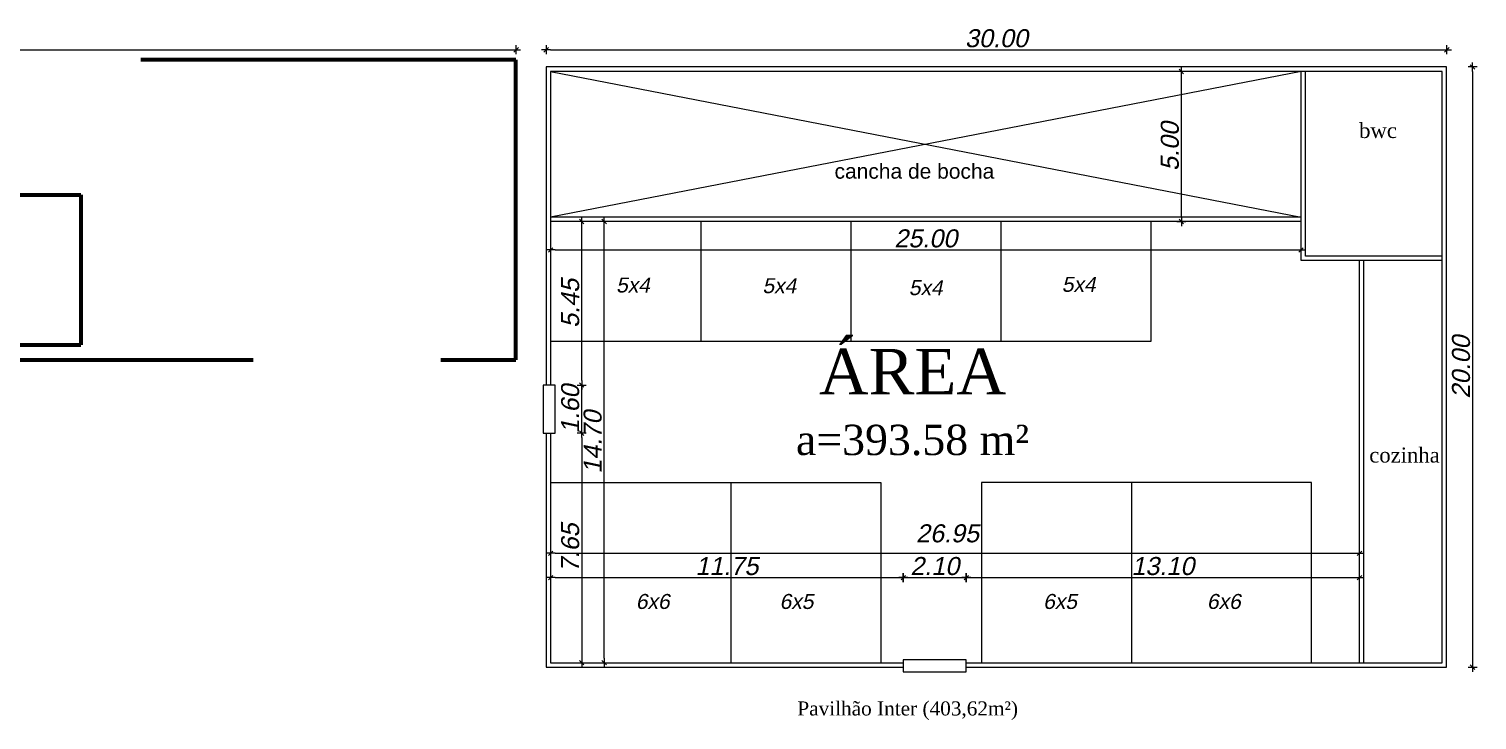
# Model space of a CAD drawing. Header units: metres. Extents: x 2113 to 5678, y -2764 to 956.
# Drawn here: x 4024.09 to 4072.33, y -1639.8 to -1616.77 of the extents above; entities that cross this region are included whole.
import ezdxf

# ---------------------------------------------------------------- set-up
doc = ezdxf.new("R2010")
doc.units = ezdxf.units.M
doc.header["$MEASUREMENT"] = 0
doc.linetypes.add('DASHED2', pattern=[0.375, 0.25, -0.125])
for name, color, linetype in [('COTASOK', 1, 'Continuous'), ('PAREDE', 7, 'Continuous'), ('TextoÁreas', 7, 'Continuous')]:
    doc.layers.add(name, color=color, linetype=linetype)
doc.styles.add('JEF', font='times.ttf', dxfattribs={"height": 0.3})
doc.styles.add('ROMANS', font='romans.shx')
doc.styles.add('TimesNewRoman', font='times.ttf')
doc.styles.add('util2000', font='arial.ttf', dxfattribs={"oblique": 12.000028})
doc.dimstyles.new('int_1-50_m_MS_50', dxfattribs={"dimscale": 0.05, "dimtxt": 3, "dimasz": 1.5, "dimexe": 1, "dimexo": 0, "dimgap": 0.75, "dimtad": 1, "dimzin": 1, "dimdsep": 46, "dimtxsty": 'util2000', "dimblk": '_U2_SETA01', "dimcen": 1.5, "dimse1": 1, "dimse2": 1, "dimclrd": 1, "dimclre": 1, "dimclrt": 1, "dimazin": 3, "dimtfac": 1, "dimtix": 1, "dimtmove": 1, "dimatfit": 3, "dimldrblk": '_U2_SETA02', "dimfxl": 1, "dimtzin": 12, "dimarcsym": 0})

# ---------------------------------------------------------------- blocks, each defined once
blk = doc.blocks.new('_U2_SETA01')
at = {"color": 0}
for p, q in [((-1, 0), (1, 0)), ((0, -1), (0, 1))]:
    blk.add_line(p, q, dxfattribs=at)
blk.add_line((-0.5, -0.5), (0.5, 0.5))
blk = doc.blocks.new('*D341')
at = {"layer": 'Defpoints', "color": 0, "ltscale": 0.3, "transparency": 16777216}
for p in [(4071.323, -1617.469), (4041.314, -1618.04), (4071.323, -1618.04)]:
    blk.add_point(p, dxfattribs=at)
at = {"layer": 'PAREDE', "color": 1, "lineweight": -2, "ltscale": 0.3, "transparency": 16777216}
blk.add_line((4041.464, -1617.469), (4071.173, -1617.469), dxfattribs=at)
at = {"layer": 'PAREDE', "color": 1, "lineweight": -2, "ltscale": 0.3, "transparency": 16777216, "xscale": 0.15, "yscale": 0.15, "zscale": 0.15, "rotation": 180}
blk.add_blockref('_U2_SETA01', (4041.314, -1617.469), dxfattribs=at)
at = {"layer": 'PAREDE', "color": 1, "lineweight": -2, "ltscale": 0.3, "transparency": 16777216, "xscale": 0.15, "yscale": 0.15, "zscale": 0.15}
blk.add_blockref('_U2_SETA01', (4071.323, -1617.469), dxfattribs=at)
at = {"layer": 'PAREDE', "color": 1, "ltscale": 0.3, "transparency": 16777216, "insert": (4056.318, -1617.087), "char_height": 0.3, "attachment_point": 5, "style": 'util2000'}
blk.add_mtext('{\\H2x;30.00}', dxfattribs=at)
blk = doc.blocks.new('_U2_SETA02')
blk.add_solid([(-1, -0.17), (0, 0), (-1, 0.17)])
blk = doc.blocks.new('*D515')
at = {"layer": 'Defpoints', "color": 0, "ltscale": 0.3, "transparency": 16777216}
for p in [(4041.619, -1630.24), (4041.464, -1637.89), (4042.5, -1637.89)]:
    blk.add_point(p, dxfattribs=at)
at = {"layer": 'PAREDE', "color": 1, "lineweight": -2, "ltscale": 0.3, "transparency": 16777216}
blk.add_line((4042.5, -1630.39), (4042.5, -1637.74), dxfattribs=at)
at = {"layer": 'PAREDE', "color": 1, "lineweight": -2, "ltscale": 0.3, "transparency": 16777216, "xscale": 0.15, "yscale": 0.15, "zscale": 0.15}
for p, rotation in [((4042.5, -1630.24), 90), ((4042.5, -1637.89), 270)]:
    blk.add_blockref('_U2_SETA01', p, dxfattribs=dict(at, rotation=rotation))
at = {"layer": 'PAREDE', "color": 1, "ltscale": 0.3, "transparency": 16777216, "insert": (4042.119, -1634.065), "char_height": 0.3, "attachment_point": 5, "rotation": 90, "style": 'util2000'}
blk.add_mtext('{\\H2x;7.65}', dxfattribs=at)
blk = doc.blocks.new('*D516')
at = {"layer": 'Defpoints', "color": 0, "ltscale": 0.3, "transparency": 16777216}
for p in [(4041.619, -1628.64), (4042.5, -1628.64), (4041.619, -1630.24)]:
    blk.add_point(p, dxfattribs=at)
at = {"layer": 'PAREDE', "color": 1, "lineweight": -2, "ltscale": 0.3, "transparency": 16777216}
for p, q in [((4042.5, -1628.49), (4042.5, -1628.34)), ((4042.5, -1630.24), (4042.5, -1628.64)), ((4042.5, -1630.39), (4042.5, -1630.54))]:
    blk.add_line(p, q, dxfattribs=at)
at = {"layer": 'PAREDE', "color": 1, "lineweight": -2, "ltscale": 0.3, "transparency": 16777216, "xscale": 0.15, "yscale": 0.15, "zscale": 0.15}
for p, rotation in [((4042.5, -1628.64), 270), ((4042.5, -1630.24), 90)]:
    blk.add_blockref('_U2_SETA01', p, dxfattribs=dict(at, rotation=rotation))
at = {"layer": 'PAREDE', "color": 1, "ltscale": 0.3, "transparency": 16777216, "insert": (4042.119, -1629.44), "char_height": 0.3, "attachment_point": 5, "rotation": 90, "style": 'util2000'}
blk.add_mtext('{\\H2x;1.60}', dxfattribs=at)
blk = doc.blocks.new('*D517')
at = {"layer": 'Defpoints', "color": 0, "ltscale": 0.3, "transparency": 16777216}
for p in [(4041.619, -1623.19), (4042.5, -1623.19), (4041.619, -1628.64)]:
    blk.add_point(p, dxfattribs=at)
at = {"layer": 'PAREDE', "color": 1, "lineweight": -2, "ltscale": 0.3, "transparency": 16777216}
blk.add_line((4042.5, -1628.49), (4042.5, -1623.34), dxfattribs=at)
at = {"layer": 'PAREDE', "color": 1, "lineweight": -2, "ltscale": 0.3, "transparency": 16777216, "xscale": 0.15, "yscale": 0.15, "zscale": 0.15}
for p, rotation in [((4042.5, -1623.19), 90), ((4042.5, -1628.64), 270)]:
    blk.add_blockref('_U2_SETA01', p, dxfattribs=dict(at, rotation=rotation))
at = {"layer": 'PAREDE', "color": 1, "ltscale": 0.3, "transparency": 16777216, "insert": (4042.12, -1625.915), "char_height": 0.3, "attachment_point": 5, "rotation": 90, "style": 'util2000'}
blk.add_mtext('{\\H2x;5.45}', dxfattribs=at)
blk = doc.blocks.new('*D342')
at = {"layer": 'Defpoints', "color": 0, "ltscale": 0.3, "transparency": 16777216}
for p in [(4071.323, -1618.04), (4071.35, -1638.04), (4072.178, -1638.04)]:
    blk.add_point(p, dxfattribs=at)
at = {"layer": 'PAREDE', "color": 1, "lineweight": -2, "ltscale": 0.3, "transparency": 16777216}
blk.add_line((4072.178, -1618.19), (4072.178, -1637.89), dxfattribs=at)
at = {"layer": 'PAREDE', "color": 1, "lineweight": -2, "ltscale": 0.3, "transparency": 16777216, "xscale": 0.15, "yscale": 0.15, "zscale": 0.15}
for p, rotation in [((4072.178, -1618.04), 90), ((4072.178, -1638.04), 270)]:
    blk.add_blockref('_U2_SETA01', p, dxfattribs=dict(at, rotation=rotation))
at = {"layer": 'PAREDE', "color": 1, "ltscale": 0.3, "transparency": 16777216, "insert": (4071.797, -1628.04), "char_height": 0.3, "attachment_point": 5, "rotation": 90, "style": 'util2000'}
blk.add_mtext('{\\H2x;20.00}', dxfattribs=at)
blk = doc.blocks.new('*D518')
at = {"layer": 'Defpoints', "color": 0, "ltscale": 0.3, "transparency": 16777216}
for p in [(4062.477, -1618.19), (4062.938, -1618.19), (4062.938, -1623.19)]:
    blk.add_point(p, dxfattribs=at)
at = {"layer": 'PAREDE', "color": 1, "lineweight": -2, "ltscale": 0.3, "transparency": 16777216}
blk.add_line((4062.477, -1623.04), (4062.477, -1618.34), dxfattribs=at)
at = {"layer": 'PAREDE', "color": 1, "lineweight": -2, "ltscale": 0.3, "transparency": 16777216, "xscale": 0.15, "yscale": 0.15, "zscale": 0.15}
for p, rotation in [((4062.477, -1618.19), 90), ((4062.477, -1623.19), 270)]:
    blk.add_blockref('_U2_SETA01', p, dxfattribs=dict(at, rotation=rotation))
at = {"layer": 'PAREDE', "color": 1, "ltscale": 0.3, "transparency": 16777216, "insert": (4062.096, -1620.69), "char_height": 0.3, "attachment_point": 5, "rotation": 90, "style": 'util2000'}
blk.add_mtext('{\\H2x;5.00}', dxfattribs=at)
blk = doc.blocks.new('*D343')
at = {"layer": 'Defpoints', "color": 0, "ltscale": 0.3, "transparency": 16777216}
for p in [(4053.214, -1635.025), (4055.314, -1635.025), (4055.314, -1635.056)]:
    blk.add_point(p, dxfattribs=at)
at = {"layer": 'PAREDE', "color": 1, "lineweight": -2, "ltscale": 0.3, "transparency": 16777216}
blk.add_line((4053.364, -1635.056), (4055.164, -1635.056), dxfattribs=at)
at = {"layer": 'PAREDE', "color": 1, "lineweight": -2, "ltscale": 0.3, "transparency": 16777216, "xscale": 0.15, "yscale": 0.15, "zscale": 0.15, "rotation": 180}
blk.add_blockref('_U2_SETA01', (4053.214, -1635.056), dxfattribs=at)
at = {"layer": 'PAREDE', "color": 1, "lineweight": -2, "ltscale": 0.3, "transparency": 16777216, "xscale": 0.15, "yscale": 0.15, "zscale": 0.15}
blk.add_blockref('_U2_SETA01', (4055.314, -1635.056), dxfattribs=at)
at = {"layer": 'PAREDE', "color": 1, "ltscale": 0.3, "transparency": 16777216, "insert": (4054.264, -1634.674), "char_height": 0.3, "attachment_point": 5, "style": 'util2000'}
blk.add_mtext('{\\H2x;2.10}', dxfattribs=at)
blk = doc.blocks.new('*D344')
at = {"layer": 'Defpoints', "color": 0, "ltscale": 0.3, "transparency": 16777216}
for p in [(4043.248, -1623.19), (4044.042, -1623.19), (4044.042, -1637.89)]:
    blk.add_point(p, dxfattribs=at)
at = {"layer": 'PAREDE', "color": 1, "lineweight": -2, "ltscale": 0.3, "transparency": 16777216}
blk.add_line((4043.248, -1637.74), (4043.248, -1623.34), dxfattribs=at)
at = {"layer": 'PAREDE', "color": 1, "lineweight": -2, "ltscale": 0.3, "transparency": 16777216, "xscale": 0.15, "yscale": 0.15, "zscale": 0.15}
for p, rotation in [((4043.248, -1623.19), 90), ((4043.248, -1637.89), 270)]:
    blk.add_blockref('_U2_SETA01', p, dxfattribs=dict(at, rotation=rotation))
at = {"layer": 'PAREDE', "color": 1, "ltscale": 0.3, "transparency": 16777216, "insert": (4042.867, -1630.54), "char_height": 0.3, "attachment_point": 5, "rotation": 90, "style": 'util2000'}
blk.add_mtext('{\\H2x;14.70}', dxfattribs=at)
blk = doc.blocks.new('*D345')
at = {"layer": 'Defpoints', "color": 0, "ltscale": 0.3, "transparency": 16777216}
for p in [(4041.464, -1634.582), (4053.214, -1635.056), (4053.214, -1637.797)]:
    blk.add_point(p, dxfattribs=at)
at = {"layer": 'PAREDE', "color": 1, "lineweight": -2, "ltscale": 0.3, "transparency": 16777216}
blk.add_line((4041.614, -1635.056), (4053.064, -1635.056), dxfattribs=at)
at = {"layer": 'PAREDE', "color": 1, "lineweight": -2, "ltscale": 0.3, "transparency": 16777216, "xscale": 0.15, "yscale": 0.15, "zscale": 0.15, "rotation": 180}
blk.add_blockref('_U2_SETA01', (4041.464, -1635.056), dxfattribs=at)
at = {"layer": 'PAREDE', "color": 1, "lineweight": -2, "ltscale": 0.3, "transparency": 16777216, "xscale": 0.15, "yscale": 0.15, "zscale": 0.15}
blk.add_blockref('_U2_SETA01', (4053.214, -1635.056), dxfattribs=at)
at = {"layer": 'PAREDE', "color": 1, "ltscale": 0.3, "transparency": 16777216, "insert": (4047.339, -1634.674), "char_height": 0.3, "attachment_point": 5, "style": 'util2000'}
blk.add_mtext('{\\H2x;11.75}', dxfattribs=at)
blk = doc.blocks.new('*D346')
at = {"layer": 'Defpoints', "color": 0, "ltscale": 0.3, "transparency": 16777216}
for p in [(4068.41, -1635.056), (4068.41, -1637.239), (4055.314, -1637.797)]:
    blk.add_point(p, dxfattribs=at)
at = {"layer": 'PAREDE', "color": 1, "lineweight": -2, "ltscale": 0.3, "transparency": 16777216}
blk.add_line((4055.464, -1635.056), (4068.26, -1635.056), dxfattribs=at)
at = {"layer": 'PAREDE', "color": 1, "lineweight": -2, "ltscale": 0.3, "transparency": 16777216, "xscale": 0.15, "yscale": 0.15, "zscale": 0.15, "rotation": 180}
blk.add_blockref('_U2_SETA01', (4055.314, -1635.056), dxfattribs=at)
at = {"layer": 'PAREDE', "color": 1, "lineweight": -2, "ltscale": 0.3, "transparency": 16777216, "xscale": 0.15, "yscale": 0.15, "zscale": 0.15}
blk.add_blockref('_U2_SETA01', (4068.41, -1635.056), dxfattribs=at)
at = {"layer": 'PAREDE', "color": 1, "ltscale": 0.3, "transparency": 16777216, "insert": (4061.862, -1634.674), "char_height": 0.3, "attachment_point": 5, "style": 'util2000'}
blk.add_mtext('{\\H2x;13.10}', dxfattribs=at)
blk = doc.blocks.new('*D347')
at = {"layer": 'Defpoints', "color": 0, "ltscale": 0.3, "transparency": 16777216}
for p in [(4068.41, -1634.245), (4041.464, -1634.514), (4068.41, -1634.514)]:
    blk.add_point(p, dxfattribs=at)
at = {"layer": 'PAREDE', "color": 1, "lineweight": -2, "ltscale": 0.3, "transparency": 16777216}
blk.add_line((4041.614, -1634.245), (4068.26, -1634.245), dxfattribs=at)
at = {"layer": 'PAREDE', "color": 1, "lineweight": -2, "ltscale": 0.3, "transparency": 16777216, "xscale": 0.15, "yscale": 0.15, "zscale": 0.15, "rotation": 180}
blk.add_blockref('_U2_SETA01', (4041.464, -1634.245), dxfattribs=at)
at = {"layer": 'PAREDE', "color": 1, "lineweight": -2, "ltscale": 0.3, "transparency": 16777216, "xscale": 0.15, "yscale": 0.15, "zscale": 0.15}
blk.add_blockref('_U2_SETA01', (4068.41, -1634.245), dxfattribs=at)
at = {"layer": 'PAREDE', "color": 1, "ltscale": 0.3, "transparency": 16777216, "insert": (4054.687, -1633.584), "char_height": 0.3, "attachment_point": 5, "style": 'util2000'}
blk.add_mtext('{\\H2x;26.95}', dxfattribs=at)
blk = doc.blocks.new('*D348')
at = {"layer": 'Defpoints', "color": 0, "ltscale": 0.3, "transparency": 16777216}
for p in [(4041.464, -1623.19), (4066.464, -1623.19), (4066.464, -1624.138)]:
    blk.add_point(p, dxfattribs=at)
at = {"layer": 'PAREDE', "color": 1, "lineweight": -2, "ltscale": 0.3, "transparency": 16777216}
blk.add_line((4041.614, -1624.138), (4066.314, -1624.138), dxfattribs=at)
at = {"layer": 'PAREDE', "color": 1, "lineweight": -2, "ltscale": 0.3, "transparency": 16777216, "xscale": 0.15, "yscale": 0.15, "zscale": 0.15, "rotation": 180}
blk.add_blockref('_U2_SETA01', (4041.464, -1624.138), dxfattribs=at)
at = {"layer": 'PAREDE', "color": 1, "lineweight": -2, "ltscale": 0.3, "transparency": 16777216, "xscale": 0.15, "yscale": 0.15, "zscale": 0.15}
blk.add_blockref('_U2_SETA01', (4066.464, -1624.138), dxfattribs=at)
at = {"layer": 'PAREDE', "color": 1, "ltscale": 0.3, "transparency": 16777216, "insert": (4053.964, -1623.756), "char_height": 0.3, "attachment_point": 5, "style": 'util2000'}
blk.add_mtext('{\\H2x;25.00}', dxfattribs=at)
blk = doc.blocks.new('*D349')
at = {"layer": 'Defpoints', "color": 0, "ltscale": 0.3, "transparency": 16777216}
for p in [(4040.314, -1617.469), (4040.314, -1617.469), (4000.31, -1617.8)]:
    blk.add_point(p, dxfattribs=at)
at = {"layer": 'PAREDE', "color": 1, "lineweight": -2, "ltscale": 0.3, "transparency": 16777216}
blk.add_line((4000.46, -1617.469), (4040.164, -1617.469), dxfattribs=at)
at = {"layer": 'PAREDE', "color": 1, "lineweight": -2, "ltscale": 0.3, "transparency": 16777216, "xscale": 0.15, "yscale": 0.15, "zscale": 0.15, "rotation": 180}
blk.add_blockref('_U2_SETA01', (4000.31, -1617.469), dxfattribs=at)
at = {"layer": 'PAREDE', "color": 1, "lineweight": -2, "ltscale": 0.3, "transparency": 16777216, "xscale": 0.15, "yscale": 0.15, "zscale": 0.15}
blk.add_blockref('_U2_SETA01', (4040.314, -1617.469), dxfattribs=at)
at = {"layer": 'PAREDE', "color": 1, "ltscale": 0.3, "transparency": 16777216, "insert": (4020.312, -1617.241), "char_height": 0.3, "attachment_point": 5, "style": 'util2000'}
blk.add_mtext('40.00', dxfattribs=at)

msp = doc.modelspace()

# ---------------------------------------------------------------- linework, layer by layer
at = {"layer": 'PAREDE'}
for p, q in [((4041.314, -1618.04), (4041.314, -1628.64)), ((4071.314, -1618.04), (4041.314, -1618.04)), ((4071.314, -1638.04), (4071.314, -1618.04)), ((4041.464, -1618.19), (4041.464, -1628.64)), ((4071.164, -1618.19), (4041.464, -1618.19)), ((4041.464, -1618.19), (4066.464, -1623.04)), ((4066.464, -1618.19), (4041.464, -1623.04)), ((4066.464, -1624.49), (4066.464, -1618.19)), ((4066.614, -1624.34), (4066.614, -1618.19)), ((4071.164, -1637.89), (4071.164, -1618.19)), ((4066.464, -1623.04), (4041.464, -1623.04)), ((4066.464, -1623.04), (4041.464, -1623.04)), ((4066.464, -1623.19), (4041.464, -1623.19)), ((4066.464, -1623.19), (4041.464, -1623.19)), ((4046.464, -1623.19), (4046.464, -1627.19)), ((4051.464, -1623.19), (4051.464, -1627.19)), ((4056.464, -1623.19), (4056.464, -1627.19)), ((4061.464, -1623.19), (4061.464, -1627.19)), ((4071.164, -1624.49), (4066.464, -1624.49)), ((4071.164, -1624.34), (4066.614, -1624.34)), ((4068.41, -1637.89), (4068.41, -1624.49)), ((4068.56, -1637.89), (4068.56, -1624.49)), ((4061.464, -1627.19), (4041.464, -1627.19)), ((4041.314, -1630.24), (4041.314, -1638.04)), ((4041.464, -1630.24), (4041.464, -1637.89)), ((4041.464, -1631.89), (4052.464, -1631.89)), ((4047.464, -1631.89), (4047.464, -1637.89)), ((4052.464, -1631.89), (4052.464, -1637.89)), ((4055.814, -1631.89), (4055.814, -1637.89)), ((4066.814, -1631.89), (4055.814, -1631.89)), ((4060.814, -1631.89), (4060.814, -1637.89)), ((4066.814, -1637.89), (4066.814, -1631.89)), ((4041.314, -1638.04), (4053.214, -1638.04)), ((4041.464, -1637.89), (4053.214, -1637.89)), ((4055.314, -1637.89), (4071.164, -1637.89)), ((4055.314, -1638.04), (4071.314, -1638.04))]:
    msp.add_line(p, q, dxfattribs=at)
at = {"layer": 'PAREDE', "lineweight": 80}
for p, q in [((4000.81, -1622.3), (4025.81, -1622.3)), ((4025.81, -1622.3), (4025.81, -1627.3)), ((4000.81, -1627.3), (4025.81, -1627.3))]:
    msp.add_line(p, q, dxfattribs=at)
at = {"layer": 'PAREDE', "linetype": 'DASHED2', "lineweight": 80, "ltscale": 50}
msp.add_lwpolyline([(4000.31, -1627.8), (4040.31, -1627.8), (4040.31, -1617.8), (4000.31, -1617.8)], close=True, dxfattribs=at)
at = {"layer": 'PAREDE'}
for points in [[(4041.219, -1630.24), (4041.619, -1630.24), (4041.619, -1628.64), (4041.219, -1628.64)], [(4055.314, -1638.197), (4055.314, -1637.797), (4053.214, -1637.797), (4053.214, -1638.197)]]:
    msp.add_lwpolyline(points, close=True, dxfattribs=at)

# ---------------------------------------------------------------- texts
at = {"layer": 'COTASOK', "style": 'JEF'}
msp.add_text('Pavilhão Inter (403,62m²)', height=0.46875, dxfattribs=at).set_placement((4049.685, -1639.649))
at = {"layer": 'PAREDE', "char_height": 0.5, "attachment_point": 1, "rotation": 0, "style": 'ROMANS'}
for s, insert, width in [('{\\fTimes New Roman|b0|i0|c0|p18;bwc}', (4068.4, -1619.907), 1.28891), ('{\\fTimes New Roman|b0|i0|c0|p18;bwc}', (4068.4, -1619.907), 1.28891), ('{\\f@Arial Unicode MS|b0|i0|c0|p34;\\C256;cancha de bocha}', (4050.924, -1621.263), 6.51931), ('{\\fTimes New Roman|b0|i0|c0|p18;cozinha}', (4068.738, -1630.722), 1.28891)]:
    msp.add_mtext(s, dxfattribs=dict(at, insert=insert, width=width))
at = {"layer": 'PAREDE', "color": 1, "char_height": 0.5, "attachment_point": 7, "rotation": 359.9678, "style": 'util2000'}
for s, insert in [('{\\f@Arial Unicode MS|b0|i0|c0|p34;\\C256;5x4}', (4043.643, -1625.563)), ('{\\f@Arial Unicode MS|b0|i0|c0|p34;\\C256;5x4}', (4048.52, -1625.585)), ('{\\f@Arial Unicode MS|b0|i0|c0|p34;\\C256;5x4}', (4053.396, -1625.651)), ('{\\f@Arial Unicode MS|b0|i0|c0|p34;\\C256;5x4}', (4058.493, -1625.541)), ('{\\f@Arial Unicode MS|b0|i0|c0|p34;\\C256;6x6}', (4044.301, -1636.107)), ('{\\f@Arial Unicode MS|b0|i0|c0|p34;\\C256;6x5}', (4049.09, -1636.107)), ('{\\f@Arial Unicode MS|b0|i0|c0|p34;\\C256;6x5}', (4057.871, -1636.107)), ('{\\f@Arial Unicode MS|b0|i0|c0|p34;\\C256;6x6}', (4063.327, -1636.107))]:
    msp.add_mtext(s, dxfattribs=dict(at, insert=insert))
at = {"layer": 'TextoÁreas', "insert": (4053.52, -1629.213), "char_height": 1.5163, "attachment_point": 5, "style": 'TimesNewRoman'}
msp.add_mtext('{\\C5;ÁREA}\\P{\\H0.6667x;\\C1;a=393.58 m²}', dxfattribs=at)

# ---------------------------------------------------------------- dimensions: what is measured, and where the dimension line sits
at = {"layer": 'PAREDE', "ltscale": 0.3}
dim = msp.add_linear_dim(base=(4040.314, -1617.469), p1=(4000.31, -1617.8), p2=(4040.314, -1617.469), dimstyle='int_1-50_m_MS_50', override={"dimscale": 0.1}, dxfattribs=at)
dim.commit()
dim.dimension.update_dxf_attribs({"geometry": '*D349', "text_midpoint": (4020.312, -1617.241)})
for base, p1, p2, text, picture, middle in [((4071.323, -1617.469), (4041.314, -1618.04), (4071.323, -1618.04), '{\\H2x;30.00}', '*D341', (4056.318, -1617.087)), ((4066.464, -1624.138), (4041.464, -1623.19), (4066.464, -1623.19), '{\\H2x;<>}', '*D348', (4053.964, -1623.756)), ((4053.214, -1635.056), (4041.464, -1634.582), (4053.214, -1637.797), '{\\H2x;<>}', '*D345', (4047.339, -1634.674)), ((4055.314, -1635.056), (4053.214, -1635.025), (4055.314, -1635.025), '{\\H2x;<>}', '*D343', (4054.264, -1634.674)), ((4068.41, -1635.056), (4055.314, -1637.797), (4068.41, -1637.239), '{\\H2x;<>}', '*D346', (4061.862, -1634.674))]:
    dim = msp.add_linear_dim(base=base, p1=p1, p2=p2, text=text, dimstyle='int_1-50_m_MS_50', override={"dimscale": 0.1}, dxfattribs=at)
    dim.commit()
    dim.dimension.update_dxf_attribs({"geometry": picture, "text_midpoint": middle})
for base, p1, p2, picture, middle in [((4062.477, -1618.19), (4062.938, -1623.19), (4062.938, -1618.19), '*D518', (4062.096, -1620.69)), ((4072.178, -1638.04), (4071.323, -1618.04), (4071.35, -1638.04), '*D342', (4071.797, -1628.04)), ((4042.5, -1623.19), (4041.619, -1628.64), (4041.619, -1623.19), '*D517', (4042.12, -1625.915)), ((4043.248, -1623.19), (4044.042, -1637.89), (4044.042, -1623.19), '*D344', (4042.867, -1630.54)), ((4042.5, -1628.64), (4041.619, -1630.24), (4041.619, -1628.64), '*D516', (4042.119, -1629.44)), ((4042.5, -1637.89), (4041.619, -1630.24), (4041.464, -1637.89), '*D515', (4042.119, -1634.065))]:
    dim = msp.add_linear_dim(base=base, p1=p1, p2=p2, angle=90, text='{\\H2x;<>}', dimstyle='int_1-50_m_MS_50', override={"dimscale": 0.1}, dxfattribs=at)
    dim.commit()
    dim.dimension.update_dxf_attribs({"geometry": picture, "text_midpoint": middle})
dim = msp.add_linear_dim(base=(4068.41, -1634.245), p1=(4041.464, -1634.514), p2=(4068.41, -1634.514), text='{\\H2x;<>}', dimstyle='int_1-50_m_MS_50', override={"dimscale": 0.1}, dxfattribs=at)
dim.commit()
dim.dimension.update_dxf_attribs({"geometry": '*D347', "text_midpoint": (4054.687, -1633.966), "dimtype": 160})

doc.saveas('drawing.dxf')
